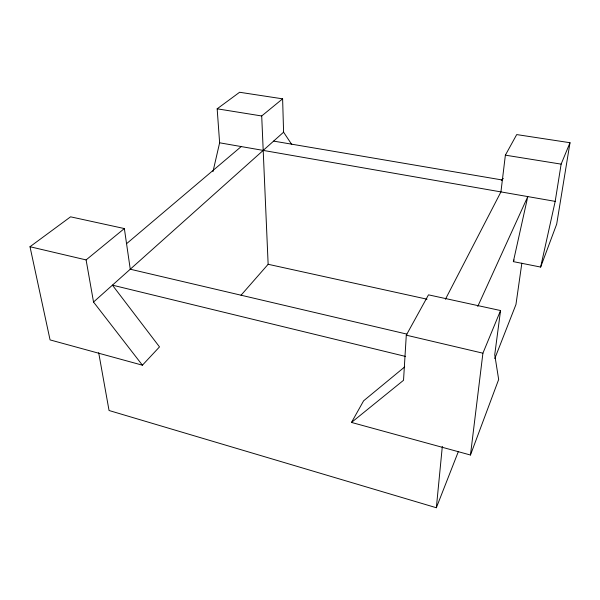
<?xml version="1.0" encoding="UTF-8"?>
<svg xmlns="http://www.w3.org/2000/svg" width="600" height="600" viewBox="0 0 600 600"><rect width="100%" height="100%" fill="white"/><g stroke="black" fill="none" stroke-linecap="round" stroke-linejoin="round"><path stroke-width="0.9" d="M406.29 335.175L403.53 380.288L351.495 422.438L470.467 455.018L498.668 379.493L494.737 354.728L500.558 310.545L428.498 294.84L406.29 335.175L482.91 353.19L500.558 310.545M98.677 352.68L109.05 410.505L436.35 507.735L442.327 446.4M477.75 306.435L527.79 196.59L513.352 261.63L540.645 267.067L556.695 224.093L570 142.718L516.705 134.58L505.373 155.16L500.933 191.903L445.41 299.28M470.467 455.018L482.91 353.19M521.85 263.175L515.955 304.522L494.775 358.597M540.645 267.067L555.188 201.368L561.135 164.13L570 142.718M212.97 171.645L219.623 142.8L217.163 108.81L239.603 92.265L282.615 98.835L283.59 132.188L291.78 144.532M436.35 507.735L458.22 451.912M513.352 261.63L514.072 259.928M351.495 422.438L363.608 400.815L404.632 366.975M241.035 295.23L268.14 264.285L261.705 115.972L282.615 98.835M406.98 334.14L130.26 269.22L124.358 228.555L70.575 216.825L30 246.728L50.07 339.907L142.417 365.19L159.502 346.897L112.425 285.15L405.607 356.452M501.293 180.345L503.34 178.425M142.417 365.19L93.532 302.04L283.59 132.188M126.562 243.697L241.222 146.572M30 246.728L86.1 259.913L124.358 228.555M217.163 108.81L261.705 115.972M505.373 155.16L561.135 164.13M273.615 141.105L502.088 179.962M219.623 142.8L555.188 201.368M268.14 264.285L427.02 299.19M86.1 259.913L93.532 302.04"/></g></svg>
